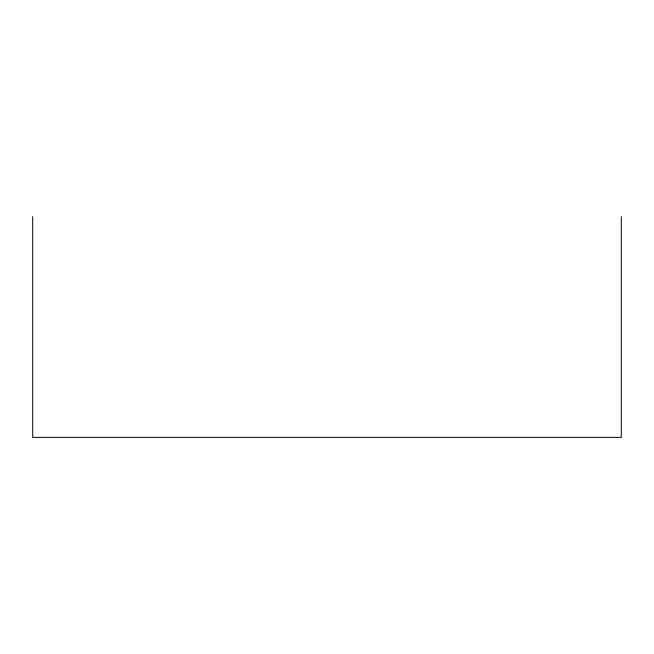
<?xml version="1.0" encoding="UTF-8"?>
<svg xmlns="http://www.w3.org/2000/svg" width="654" height="654" viewBox="0 0 654 654"><rect width="100%" height="100%" fill="white"/><g stroke="black" fill="none" stroke-linecap="round" stroke-linejoin="round"><path stroke-width="0.98" d="M621.3 216.637L621.3 437.363L32.7 437.363L32.7 216.637"/></g></svg>
